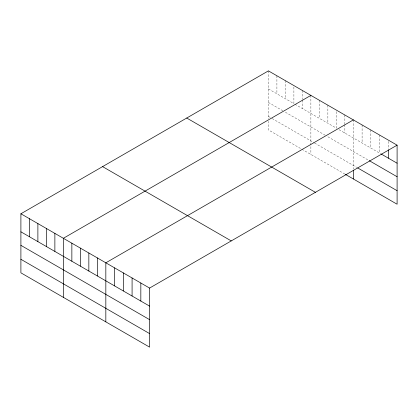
<?xml version="1.0" encoding="UTF-8"?>
<svg xmlns="http://www.w3.org/2000/svg" width="418" height="418" viewBox="0 0 418 418"><rect width="100%" height="100%" fill="white"/><g stroke="black" fill="none" stroke-linecap="round" stroke-linejoin="round"><path stroke-width="0.31" stroke-dasharray="2.09 1.57" d="M268.419 88.914L293.896 103.622L293.896 85.585M294.956 104.239L336.359 128.143L336.359 110.101M339.014 129.674L380.693 153.735M268.419 102.447L282.751 110.723M285.405 112.254L325.214 135.239M327.869 136.775L368.66 160.324M268.419 116.392L271.601 118.231M272.134 118.54L314.07 142.752M314.597 143.055L356.627 167.325M344.855 174.06L268.419 129.93L268.419 121.314M388.348 141.404L388.348 149.137M379.601 135.061L379.601 153.103M370.85 130.014L370.85 148.05M362.098 124.961L362.098 142.998M353.346 119.909L353.346 169.123M344.855 115.002L344.855 124.026M344.855 124.668L344.855 133.044M327.869 105.195L327.869 123.237M319.373 100.294L319.373 118.336M310.882 95.393L310.882 154.446M302.386 90.487L302.386 99.505M302.386 100.153L302.386 108.528M285.405 80.679L285.405 98.721M276.909 75.778L276.909 93.815M268.419 70.872L268.419 118.853"/><path stroke-width="0.63" d="M20.9 213.776L149.581 288.07L149.581 347.128L20.9 272.834L20.9 213.776L268.419 70.872L397.1 145.166L397.1 204.224L345.383 174.369M310.882 95.393L63.364 238.291L63.364 297.35M353.346 119.909L105.832 262.812L105.832 321.865M149.581 288.07L397.1 145.166M381.242 154.049L397.1 163.208M369.209 160.637L397.1 176.741M357.724 167.952L397.1 190.692M186.736 118.033L315.418 192.327M102.582 166.62L231.264 240.914M20.9 231.818L149.581 306.112M20.9 245.35L149.581 319.645M20.9 259.296L149.581 333.59M388.348 149.78L388.348 158.156M353.346 170.351L353.346 178.967M140.835 283.017L140.835 301.059M132.083 277.965L132.083 296.007M123.331 272.912L123.331 290.954M114.584 267.86L114.584 285.902M97.337 257.906L97.337 275.948M88.846 253.005L88.846 271.042M80.35 248.099L80.35 266.141M71.859 243.198L71.859 261.234M54.873 233.39L54.873 251.427M46.377 228.484L46.377 246.526M37.886 223.583L37.886 241.62M29.391 218.677L29.391 236.719"/></g></svg>
